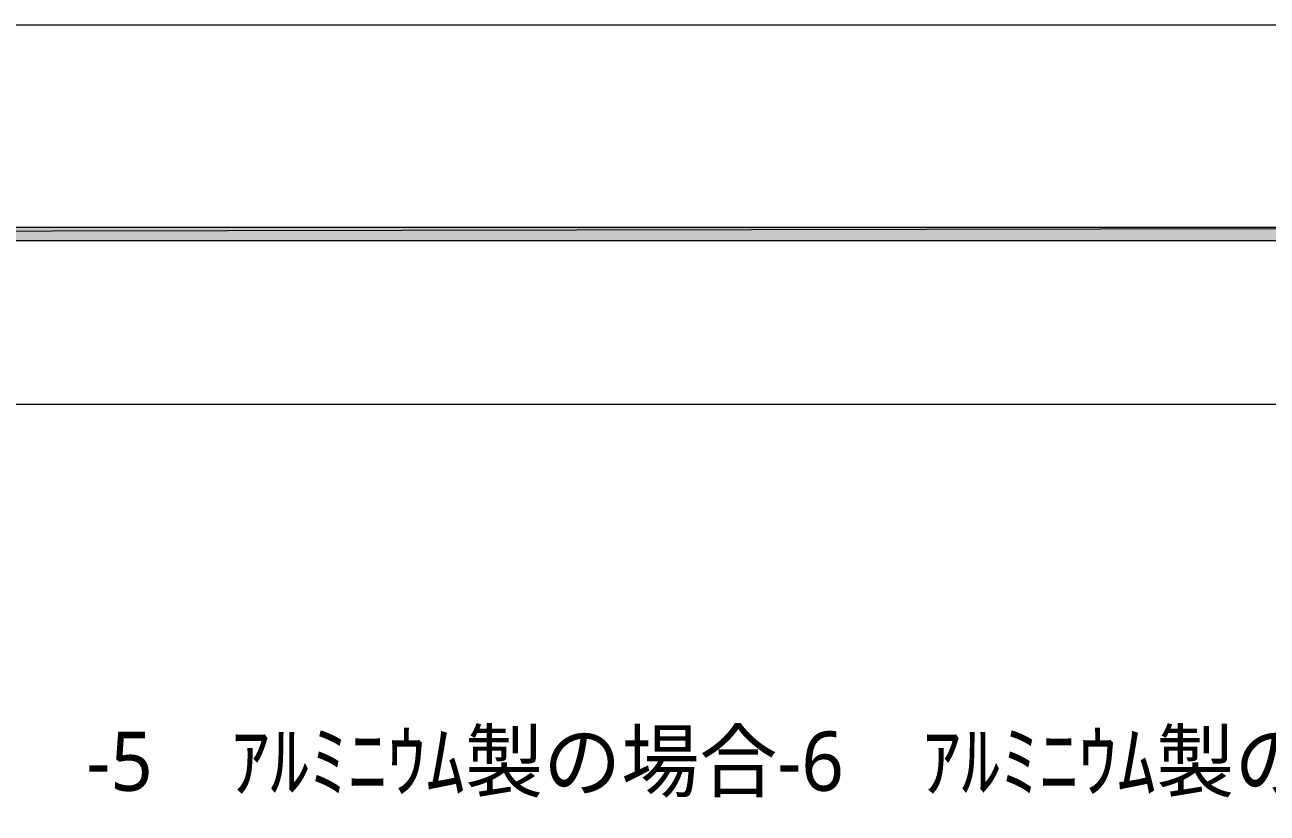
# Model space of a CAD drawing. Header units: millimetres. Extents: x 0 to 420, y 0 to 297.
# Drawn here: x 282.3 to 347.7, y 255.5 to 297 of the extents above; entities that cross this region are included whole.
import ezdxf
from ezdxf.enums import TextEntityAlignment as Align

# ---------------------------------------------------------------- set-up
doc = ezdxf.new("R2010")
doc.units = ezdxf.units.MM
doc.styles.add('kst32b', font='NotoSansJP-Variable.ttf')

msp = doc.modelspace()

# ---------------------------------------------------------------- hatches: boundary and pattern name
h = msp.add_hatch(color=7)
h.paths.add_polyline_path([(394.166, 285.623), (394.166, 286.321), (26.183, 285.623), (394.166, 285.623)])
h.paths.add_polyline_path([(394.166, 286.321), (26.183, 285.623), (26.183, 286.321), (394.166, 286.321)])

# ---------------------------------------------------------------- linework, layer by layer
at = {"lineweight": 13}
msp.add_lwpolyline([(0.191, 0), (0.191, 296.968), (420.158, 296.968), (420.158, 0)], close=True, dxfattribs=at)
at = {"lineweight": 0}
for points in [[(394.166, 285.623), (394.166, 286.321), (26.183, 285.623)], [(394.166, 286.321), (26.183, 285.623), (26.183, 286.321)]]:
    msp.add_lwpolyline(points, close=True, dxfattribs=at)
at = {"lineweight": 13}
msp.add_lwpolyline([(394.166, 276.987), (26.183, 276.987)], dxfattribs=at)

# ---------------------------------------------------------------- texts
at = {"style": 'kst32b'}
msp.add_text('-5\u3000ｱﾙﾐﾆｳﾑ製の場合-6\u3000ｱﾙﾐﾆｳﾑ製の場合-7\u3000木製の場合', height=3.1187, dxfattribs=at).set_placement((285.56, 256.667), (386.445, 256.667), align=Align.FIT)

doc.saveas('drawing.dxf')
